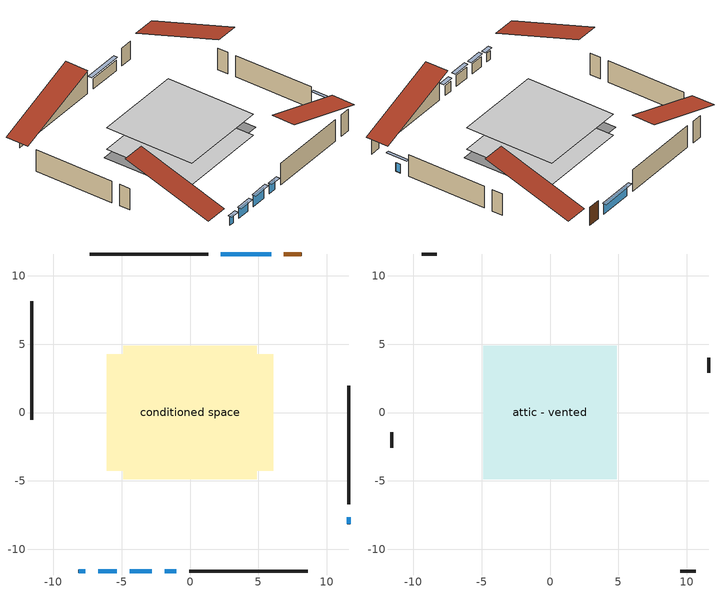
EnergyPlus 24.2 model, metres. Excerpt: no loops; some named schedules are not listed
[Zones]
conditioned space
 floor adiabatic (AdiabaticFloorConstruction): -4.88,-4.88 -4.88,4.88 4.88,4.88 4.88,-4.88 z0
 floor foundation (Slab1 construction): -6.1,-4.27 -6.1,4.27 6.1,4.27 6.1,-4.27 z0
 wall outside (AdiabaticWallConstruction 1): 8.15,11.59 6.85,11.59 z0:2.03
 wall outside (AdiabaticWallConstruction): 11.59,-8.15 11.59,-7.64 / -8.15,-11.59 -7.64,-11.59 z0:0.97; 5.92,11.59 2.26,11.59 z0:1.17; -6.71,-11.59 -5.34,-11.59 / -1.86,-11.59 -0.99,-11.59 z0:1.12; -4.41,-11.59 -2.79,-11.59 z0:1.27
 wall outside (Wall1 construction): 1.34,11.59 -7.34,11.59 / -0.07,-11.59 8.61,-11.59 / -11.59,8.15 -11.59,-0.52 / 11.59,-6.71 11.59,1.96 z0:2.44
 window (WindowConstruction 4): 11.59,-8.15 11.59,-7.64 z0:0.97
 window (WindowConstruction 5): -8.15,-11.59 -7.64,-11.59 z0:0.97
 window (WindowConstruction): 5.92,11.59 2.26,11.59 z0:1.17
 window (WindowConstruction 1): -6.71,-11.59 -5.34,-11.59 z0:1.12
 window (WindowConstruction 2): -4.41,-11.59 -2.79,-11.59 z0:1.27
 window (WindowConstruction 3): -1.86,-11.59 -1,-11.59 z0:1.12
 door (Door): 8.15,11.59 6.85,11.59 z0:2.03
 ceiling adiabatic (AdiabaticFloorConstruction): 4.88,-4.88 4.88,4.88 -4.88,4.88 -4.88,-4.88 z0
attic - vented
 floor to conditioned space (Floor1 construction Reversed): -4.88,-4.88 -4.88,4.88 4.88,4.88 4.88,-4.88 z2.44
 wall outside (Wall2 construction): -8.27,11.59 -9.39,11.59 / 9.53,-11.59 10.66,-11.59 / -11.59,-1.45 -11.59,-2.57 / 11.59,2.89 11.59,4.01 z0:2.44
 roof outside (Roof1 construction): 9.08,11.59,2.44 9.08,2.07,5.61 11.59,2.07,5.61 11.59,11.59,2.44; -9.08,-11.59,2.44 -9.08,-2.07,5.61 -11.59,-2.07,5.61 -11.59,-11.59,2.44; -11.59,9.08,2.44 -2.07,9.08,5.61 -2.07,11.59,5.61 -11.59,11.59,2.44; 11.59,-9.08,2.44 2.07,-9.08,5.61 2.07,-11.59,5.61 11.59,-11.59,2.44
shading: 11.59,-6.73 11.59,-9.06 11.89,-9.06 11.89,-6.73 z1.88; -7.4,-11.59 -8.39,-11.59 -8.39,-11.99 -7.4,-11.99 z1.21; 2.05,11.59 6.13,11.59 6.13,11.99 2.05,11.99 z1.38; -5.13,-11.59 -6.92,-11.59 -6.92,-11.99 -5.13,-11.99 z1.33; -2.58,-11.59 -4.62,-11.59 -4.62,-11.99 -2.58,-11.99 z1.48; -0.79,-11.59 -2.07,-11.59 -2.07,-11.99 -0.79,-11.99 z1.33
[Building]
Building 1: Terrain=Suburbs
[Site:Location]
Sault Ste Marie AP_ON: Latitude {deg}=46.49; Longitude {deg}=-84.51; Time Zone {hr}=-5; Elevation {m}=192; Keep Site Location Information=Yes
[Site:GroundTemperature:Shallow]
0.840846, -1.16074, -1.32103, -0.371179, 3.44196, 7.23733, 10.5277, 12.6121, 12.7892, 11.0939, 7.8874, 4.20846
[Site:WaterMainsTemperature]
Calculation Method=Schedule; Temperature Schedule=mains temperature schedule
[Material] Roughness=Rough; Thermal Absorptance=0.9
Name | Thickness {m} | Conductivity {W/m-K} | Density {kg/m3} | Specific Heat {J/kg-K} | Solar Absorptance | Visible Absorptance
asphalt or fiberglass shingles | 0.00635 | 0.162714 | 1121.4 | 1465.45 | 0.95 | 0.95
ceiling loosefill ins | 0.338667 | 0.0480833 | 16.02 | 1046.75 | 0.7 | 0.7
ceiling stud and cavity | 0.1397 | 0.0841328 | 65.682 | 1177.47 | 0.7 | 0.7
concrete 4.0 in. | 0.1016 | 1.803125 | 2242.8 | 837.4 | 0.7 | 0.7
door material | 0.04445 | 0.053851 | 512.64 | 1214.23 | 0.7 | 0.7
floor covering | 0.0127 | 0.0433444 | 54.468 | 1339.84 | 0.6 | 0.6
floor rigid ins; wall rigid ins | 0.512978 | 0.029427 | 32.04 | 1214.23 | 0.7 | 0.7
floor stud and cavity | 0.1397 | 1.75129 | 37.0049 | 1207.88 | 0.7 | 0.7
furniture material conditioned space 1 | 0.1524 | 0.115458 | 640.8 | 1214.23 | 0.6 | 0.6
gypsum board | 0.0127 | 0.160291 | 801 | 837.4 | 0.6 | 0.6
interior vertical ins | 0.025908 | 0.029427 | 32.04 | 1214.23 | 0.7 | 0.7
osb sheathing 0.5 in. | 0.0127 | 0.115458 | 512.64 | 1214.23 | 0.7 | 0.7
osb sheathing 0.75 in. | 0.01905 | 0.115458 | 512.64 | 1214.23 | 0.7 | 0.7
slab rigid ins | 0.0619403 | 0.029427 | 32.04 | 1214.23 | 0.7 | 0.7
wall stud and cavity | 0.1397 | 0.0859571 | 139.0536 | 1170.24 | 0.7 | 0.7
wall stud and cavity 1 | 0.0889 | 6.1454 | 50.32683 | 1063.81 | 0.6 | 0.6
wall stud and cavity 2 | 0.0889 | 0.380278 | 52.3479 | 1209.89 | 0.7 | 0.7
wall stud and cavity 3 | 0.0889 | 0.391764 | 83.0341 | 1211.67 | 0.7 | 0.7
wood siding | 0.0254 | 0.102417 | 544.68 | 1172.36 | 0.91 | 0.91
wood siding 1 | 0.00254 | 0.102417 | 544.68 | 1172.36 | 0.91 | 0.91
wood siding 2; wood siding 3 | 0.0254 | 0.102417 | 544.68 | 1172.36 | 0.7 | 0.7
[WindowMaterial:SimpleGlazingSystem]
Name | U-Factor {W/m2-K} | Solar Heat Gain Coefficient
WindowMaterial | 2.37227 | 0.53
WindowMaterial 1 | 2.347853 | 0.53
WindowMaterial 2 | 2.11392 | 0.63
WindowMaterial 3 | 2.44495 | 0.49
WindowMaterial 4 | 2.600524 | 0.42
WindowMaterial 5 | 2.9077 | 0.42
[Construction]
AdiabaticFloorConstruction: floor stud and cavity, floor rigid ins, osb sheathing 0.75 in., floor covering
AdiabaticWallConstruction: wood siding 2, wall rigid ins, wall stud and cavity 2, gypsum board
AdiabaticWallConstruction 1: wood siding 3, wall rigid ins, wall stud and cavity 2, gypsum board
Door: door material
Floor1 construction Reversed: gypsum board, ceiling stud and cavity, ceiling loosefill ins
furniture construction conditioned space 1: furniture material conditioned space 1
PartitionWallConstruction: gypsum board, wall stud and cavity 3, gypsum board
Roof1 construction: asphalt or fiberglass shingles
Slab1 construction: slab rigid ins, concrete 4.0 in.
Wall1 construction: wood siding, osb sheathing 0.5 in., wall stud and cavity, gypsum board
Wall2 construction: wood siding 1, wall stud and cavity 1
WindowConstruction: WindowMaterial
WindowConstruction 1: WindowMaterial 1
WindowConstruction 2: WindowMaterial 2
WindowConstruction 3: WindowMaterial 3
WindowConstruction 4: WindowMaterial 4
WindowConstruction 5: WindowMaterial 5
[Zone] Multiplier=1; Part of Total Floor Area=Yes
Name | Volume {m3}
attic - vented | 49.1024
conditioned space | 232.6
[Space]
Name | Zone | Volume {m3}
attic - vented 1 | attic - vented | 49.1024
conditioned space 1 | conditioned space | 232.6
[ZoneInfiltration:EffectiveLeakageArea]
infil attic - vented 1: Zone or Space=attic - vented 1; Schedule=Always On Discrete; Effective Air Leakage Area {cm2}=3753.05; Stack Coefficient=0.000390065; Wind Coefficient=1.33441e-05
[ZoneMixing]
whole house fan mix: Zone or Space=attic - vented; Schedule=Always On Continuous; Design Flow Rate Calculation Method=Flow/Zone; Design Flow Rate {m3/s}=0; Source Zone or Space=conditioned space
[SurfaceProperty:ExposedFoundationPerimeter]
Slab1: Exposed Perimeter Calculation Method=TotalExposedPerimeter; Total Exposed Perimeter {m}=41.448
[InternalMass] Zone or ZoneList=conditioned space; Space or SpaceList=conditioned space 1
Name | Construction | Surface Area {m2}
furniture mass conditioned space 1 | furniture construction conditioned space 1 | 79.7719
partition wall mass | PartitionWallConstruction | 199.43
[Lights]
interior lighting: Zone or ZoneList or Space or SpaceList=conditioned space 1; Schedule=interior lighting schedule; Design Level Calculation Method=LightingLevel; Lighting Level {W}=343.2; Return Air Fraction=0; Fraction Radiant=0.6; Fraction Visible=0.2; Fraction Replaceable=1
[People]
occupants: Zone or ZoneList or Space or SpaceList=conditioned space 1; Number of People Schedule=occupants schedule; Number of People Calculation Method=People; Number of People=3; Fraction Radiant=0.314171; Sensible Heat Fraction=0.56303; Activity Level Schedule=occupants activity schedule; Carbon Dioxide Generation Rate {m3/s-W}=0; Enable ASHRAE 55 Comfort Warnings=No; Mean Radiant Temperature Calculation Type=EnclosureAveraged
[ElectricEquipment] Zone or ZoneList or Space or SpaceList=conditioned space 1; Design Level Calculation Method=EquipmentLevel
Name | Schedule | Design Level {W} | Fraction Latent | Fraction Radiant | Fraction Lost
clothes dryer | clothes dryer schedule | 140.772 | 0.015 | 0.081 | 0.85
clothes washer | clothes washer schedule | 32.1985 | 0.03 | 0.162 | 0.7
cooking range | cooking range schedule | 215.147 | 0.08 | 0.432 | 0.2
dishwasher | dishwasher schedule | 66.8632 | 0.3 | 0.18 | 0.4
fridge | fridge schedule | 72.9452 | 0 | 0.6 | 0
mech vent bath fan 0 | mech vent bath fan 0 schedule | 50.2 | 0 | 0 | 1
mech vent house fan | mech vent house fan schedule | 0 | 0 | 0 | 1
mech vent house fan cfis | mech vent house fan cfis schedule | 0 | 0 | 0 | 0
misc plug loads | misc plug loads schedule | 494.7 | 0.045 | 0.513 | 0.1
whole house fan | Always On Discrete | 0 | 0 | 0 | 1
[OtherEquipment] Zone or ZoneList or Space or SpaceList=conditioned space 1; Design Level Calculation Method=EquipmentLevel
Name | Fuel Type | Schedule | Design Level {W} | Fraction Latent | Fraction Radiant | Fraction Lost
clothes dryer 1 | Electricity | clothes dryer schedule | 0 | 0.015 | 0.081 | 0.85
cooking range 1 | Electricity | cooking range schedule | 0 | 0.08 | 0.432 | 0.2
general water use latent | None | general water use schedule | 62.594 | 1 | 0 | 0
general water use sensible | None | general water use schedule | -61.6891 | 0 | 0.6 | 0
mech vent house fan latent load | None | Always On Discrete | 0 | 1 | 0 | 0
mech vent house fan sensible load | None | Always On Discrete | 0 | 0 | 0 | 0
water heater energy adjustment1 | Electricity | Always On Discrete | 0.01 | 0 | 0 | 1
[ZoneInfiltration:DesignFlowRate] Zone or ZoneList or Space or SpaceList=conditioned space 1; Schedule=Always On Discrete; Design Flow Rate Calculation Method=Flow/Zone; Design Flow Rate {m3/s}=0
infil flow; natural vent flow; whole house fan flow
[ZoneControl:Thermostat]
conditioned space Thermostat: Zone or ZoneList=conditioned space; Control Type Schedule=conditioned space Thermostat Schedule; Control 1=conditioned space temperature setpoint; Temperature Difference Between Cutout And Setpoint {deltaC}=0
[ZoneHVAC:Baseboard:Convective:Electric]
electric baseboard: Availability Schedule=Always On Discrete; Heating Design Capacity {W}=8105.47; Efficiency=1
[Zone equipment]
conditioned space: electric baseboard
[Foundation:Kiva]
Foundation Kiva 1: Initial Indoor Air Temperature {C}=21.1111; Interior Vertical Insulation Material=interior vertical ins; Interior Vertical Insulation Depth {m}=0.1016; Wall Height Above Grade {m}=0.1016; Wall Depth Below Slab {m}=0.2032
[Foundation:Kiva:Settings]
Soil Conductivity {W/m-K}=0.849921; Soil Density {kg/m3}=1842.3; Soil Specific Heat {J/kg-K}=418.7; Ground Solar Absorptivity=0.9; Ground Thermal Absorptivity=0.9; Ground Surface Roughness {m}=0.03; Far-Field Width {m}=40; Deep-Ground Boundary Condition=ZeroFlux; Deep-Ground Depth {m}=40; Minimum Cell Dimension {m}=0.2; Maximum Cell Growth Coefficient=3; Simulation Timestep=Timestep
[Exterior:Lights]
exterior lighting: Schedule=exterior lighting schedule; Design Level {W}=75.6
[EnergyManagementSystem:GlobalVariable]
infil_program_Qfan
infil_program_Qinf
natural_vent_program_Qnv
natural_vent_program_Qwhf
[EnergyManagementSystem:Sensor]
Name | Output:Variable or Output:Meter Index Key | Output:Variable or Output:Meter
airflow_gain | infil flow | Infiltration Sensible Heat Gain Energy
airflow_gain_1 | natural vent flow | Infiltration Sensible Heat Gain Energy
airflow_gain_2 | whole house fan flow | Infiltration Sensible Heat Gain Energy
airflow_loss | infil flow | Infiltration Sensible Heat Loss Energy
airflow_loss_1 | natural vent flow | Infiltration Sensible Heat Loss Energy
airflow_loss_2 | whole house fan flow | Infiltration Sensible Heat Loss Energy
clg_load_cond |  | Cooling:EnergyTransfer:Zone:CONDITIONED SPACE
clg_sp_s; clg_sp_s_1 | cooling setpoint | Schedule Value
clothes_dryer_exhaust_0_sch_s | clothes dryer exhaust 0 schedule | Schedule Value
conditioned_space_clg_unmet_s | conditioned space | Zone Cooling Setpoint Not Met Time
conditioned_space_htg_unmet_s | conditioned space | Zone Heating Setpoint Not Met Time
cool_season | cooling season schedule | Schedule Value
fridge_tin_s; tin_s; tin_s_1 | conditioned space | Zone Mean Air Temperature
htg_load_cond |  | Heating:EnergyTransfer:Zone:CONDITIONED SPACE
htg_sp_s; htg_sp_s_1 | heating setpoint | Schedule Value
ig_ee_conv | clothes dryer | Electric Equipment Convective Heating Energy
ig_ee_conv_2 | cooking range | Electric Equipment Convective Heating Energy
ig_ee_conv_4 | fridge | Electric Equipment Convective Heating Energy
ig_ee_conv_5 | misc plug loads | Electric Equipment Convective Heating Energy
ig_ee_conv_6 | whole house fan | Electric Equipment Convective Heating Energy
ig_ee_rad | clothes dryer | Electric Equipment Radiant Heating Energy
ig_ee_rad_2 | cooking range | Electric Equipment Radiant Heating Energy
ig_ee_rad_4 | fridge | Electric Equipment Radiant Heating Energy
ig_ee_rad_5 | misc plug loads | Electric Equipment Radiant Heating Energy
ig_ee_rad_6 | whole house fan | Electric Equipment Radiant Heating Energy
ig_lgt_conv | interior lighting | Lights Convective Heating Energy
ig_lgt_rad | interior lighting | Lights Radiant Heating Energy
ig_lgt_vis | interior lighting | Lights Visible Radiation Heating Energy
ig_oe_conv | clothes dryer 1 | Other Equipment Convective Heating Energy
ig_oe_conv_1 | cooking range 1 | Other Equipment Convective Heating Energy
ig_oe_conv_2 | general water use latent | Other Equipment Convective Heating Energy
ig_oe_conv_3 | general water use sensible | Other Equipment Convective Heating Energy
ig_oe_conv_4 | water heater energy adjustment1 | Other Equipment Convective Heating Energy
ig_oe_rad | clothes dryer 1 | Other Equipment Radiant Heating Energy
ig_oe_rad_1 | cooking range 1 | Other Equipment Radiant Heating Energy
ig_oe_rad_2 | general water use latent | Other Equipment Radiant Heating Energy
ig_oe_rad_3 | general water use sensible | Other Equipment Radiant Heating Energy
ig_oe_rad_4 | water heater energy adjustment1 | Other Equipment Radiant Heating Energy
ig_ppl_conv | occupants | People Convective Heating Energy
ig_ppl_rad | occupants | People Radiant Heating Energy
im_conv | furniture mass conditioned space 1 | Surface Inside Face Convection Heat Gain Energy
im_conv_1 | partition wall mass | Surface Inside Face Convection Heat Gain Energy
im_ig | furniture mass conditioned space 1 | Surface Inside Face Internal Gains Radiation Heat Gain Energy
im_ig_1 | partition wall mass | Surface Inside Face Internal Gains Radiation Heat Gain Energy
im_lgt | furniture mass conditioned space 1 | Surface Inside Face Lights Radiation Heat Gain Energy
im_lgt_1 | partition wall mass | Surface Inside Face Lights Radiation Heat Gain Energy
im_sol | furniture mass conditioned space 1 | Surface Inside Face Solar Radiation Heat Gain Energy
im_sol_1 | partition wall mass | Surface Inside Face Solar Radiation Heat Gain Energy
im_surf | furniture mass conditioned space 1 | Surface Inside Face Net Surface Thermal Radiation Heat Gain Energy
im_surf_1 | partition wall mass | Surface Inside Face Net Surface Thermal Radiation Heat Gain Energy
mech_vent_bath_fan_0_sch_s | mech vent bath fan 0 schedule | Schedule Value
mv_conv | mech vent bath fan 0 | Electric Equipment Convective Heating Energy
mv_conv_1 | mech vent house fan | Electric Equipment Convective Heating Energy
mv_conv_2 | mech vent house fan cfis | Electric Equipment Convective Heating Energy
mv_conv_3 | mech vent house fan latent load | Other Equipment Convective Heating Energy
mv_conv_4 | mech vent house fan sensible load | Other Equipment Convective Heating Energy
mv_rad | mech vent bath fan 0 | Electric Equipment Radiant Heating Energy
mv_rad_1 | mech vent house fan | Electric Equipment Radiant Heating Energy
mv_rad_2 | mech vent house fan cfis | Electric Equipment Radiant Heating Energy
mv_rad_3 | mech vent house fan latent load | Other Equipment Radiant Heating Energy
mv_rad_4 | mech vent house fan sensible load | Other Equipment Radiant Heating Energy
natural_vent_s | natural vent schedule | Schedule Value
out_pb_s |  | Site Outdoor Air Barometric Pressure
out_wt_s |  | Site Outdoor Air Humidity Ratio
site_vw_s |  | Site Wind Speed
ss_back_out | Window1 | Surface Window Shortwave from Zone Back Out Window Heat Transfer Rate
ss_back_out_1 | Window2 | Surface Window Shortwave from Zone Back Out Window Heat Transfer Rate
ss_back_out_2 | Window3 | Surface Window Shortwave from Zone Back Out Window Heat Transfer Rate
ss_back_out_3 | Window6 | Surface Window Shortwave from Zone Back Out Window Heat Transfer Rate
ss_back_out_4 | Window7 | Surface Window Shortwave from Zone Back Out Window Heat Transfer Rate
ss_back_out_5 | Window8 | Surface Window Shortwave from Zone Back Out Window Heat Transfer Rate
ss_conv | Door1 | Surface Inside Face Convection Heat Gain Energy
ss_conv_1 | Window1 | Surface Inside Face Convection Heat Gain Energy
ss_conv_2 | Window2 | Surface Inside Face Convection Heat Gain Energy
ss_conv_3 | Window3 | Surface Inside Face Convection Heat Gain Energy
ss_conv_4 | Window6 | Surface Inside Face Convection Heat Gain Energy
ss_conv_5 | Window7 | Surface Inside Face Convection Heat Gain Energy
ss_conv_6 | Window8 | Surface Inside Face Convection Heat Gain Energy
ss_ig | Door1 | Surface Inside Face Internal Gains Radiation Heat Gain Energy
ss_ig_1 | Window1 | Surface Inside Face Internal Gains Radiation Heat Gain Energy
ss_ig_2 | Window2 | Surface Inside Face Internal Gains Radiation Heat Gain Energy
ss_ig_3 | Window3 | Surface Inside Face Internal Gains Radiation Heat Gain Energy
ss_ig_4 | Window6 | Surface Inside Face Internal Gains Radiation Heat Gain Energy
ss_ig_5 | Window7 | Surface Inside Face Internal Gains Radiation Heat Gain Energy
ss_ig_6 | Window8 | Surface Inside Face Internal Gains Radiation Heat Gain Energy
ss_lgt | Door1 | Surface Inside Face Lights Radiation Heat Gain Energy
ss_sol | Door1 | Surface Inside Face Solar Radiation Heat Gain Energy
ss_surf | Door1 | Surface Inside Face Net Surface Thermal Radiation Heat Gain Energy
ss_surf_1 | Window1 | Surface Inside Face Net Surface Thermal Radiation Heat Gain Energy
ss_surf_2 | Window2 | Surface Inside Face Net Surface Thermal Radiation Heat Gain Energy
ss_surf_3 | Window3 | Surface Inside Face Net Surface Thermal Radiation Heat Gain Energy
ss_surf_4 | Window6 | Surface Inside Face Net Surface Thermal Radiation Heat Gain Energy
ss_surf_5 | Window7 | Surface Inside Face Net Surface Thermal Radiation Heat Gain Energy
ss_surf_6 | Window8 | Surface Inside Face Net Surface Thermal Radiation Heat Gain Energy
ss_trans_in | Window1 | Surface Window Transmitted Solar Radiation Rate
ss_trans_in_1 | Window2 | Surface Window Transmitted Solar Radiation Rate
ss_trans_in_2 | Window3 | Surface Window Transmitted Solar Radiation Rate
ss_trans_in_3 | Window6 | Surface Window Transmitted Solar Radiation Rate
ss_trans_in_4 | Window7 | Surface Window Transmitted Solar Radiation Rate
ss_trans_in_5 | Window8 | Surface Window Transmitted Solar Radiation Rate
ss_trans_out | Window1 | Surface Inside Face Initial Transmitted Diffuse Transmitted Out Window Solar Radiation Rate
ss_trans_out_1 | Window2 | Surface Inside Face Initial Transmitted Diffuse Transmitted Out Window Solar Radiation Rate
ss_trans_out_2 | Window3 | Surface Inside Face Initial Transmitted Diffuse Transmitted Out Window Solar Radiation Rate
ss_trans_out_3 | Window6 | Surface Inside Face Initial Transmitted Diffuse Transmitted Out Window Solar Radiation Rate
ss_trans_out_4 | Window7 | Surface Inside Face Initial Transmitted Diffuse Transmitted Out Window Solar Radiation Rate
ss_trans_out_5 | Window8 | Surface Inside Face Initial Transmitted Diffuse Transmitted Out Window Solar Radiation Rate
s_conv | Floor1 | Surface Inside Face Convection Heat Gain Energy
s_conv_1 | inferred conditioned ceiling | Surface Inside Face Convection Heat Gain Energy
s_conv_2 | inferred conditioned floor | Surface Inside Face Convection Heat Gain Energy
s_conv_3 | Slab1 | Surface Inside Face Convection Heat Gain Energy
s_conv_4 | Wall1:0 | Surface Inside Face Convection Heat Gain Energy
s_conv_5 | Wall1:180 | Surface Inside Face Convection Heat Gain Energy
s_conv_6 | Wall1:270 | Surface Inside Face Convection Heat Gain Energy
s_conv_7 | Wall1:90 | Surface Inside Face Convection Heat Gain Energy
s_ig | Floor1 | Surface Inside Face Internal Gains Radiation Heat Gain Energy
s_ig_1 | inferred conditioned ceiling | Surface Inside Face Internal Gains Radiation Heat Gain Energy
s_ig_2 | inferred conditioned floor | Surface Inside Face Internal Gains Radiation Heat Gain Energy
s_ig_3 | Slab1 | Surface Inside Face Internal Gains Radiation Heat Gain Energy
s_ig_4 | Wall1:0 | Surface Inside Face Internal Gains Radiation Heat Gain Energy
s_ig_5 | Wall1:180 | Surface Inside Face Internal Gains Radiation Heat Gain Energy
s_ig_6 | Wall1:270 | Surface Inside Face Internal Gains Radiation Heat Gain Energy
s_ig_7 | Wall1:90 | Surface Inside Face Internal Gains Radiation Heat Gain Energy
s_lgt | Floor1 | Surface Inside Face Lights Radiation Heat Gain Energy
s_lgt_1 | inferred conditioned ceiling | Surface Inside Face Lights Radiation Heat Gain Energy
s_lgt_2 | inferred conditioned floor | Surface Inside Face Lights Radiation Heat Gain Energy
s_lgt_3 | Slab1 | Surface Inside Face Lights Radiation Heat Gain Energy
s_lgt_4 | Wall1:0 | Surface Inside Face Lights Radiation Heat Gain Energy
s_lgt_5 | Wall1:180 | Surface Inside Face Lights Radiation Heat Gain Energy
s_lgt_6 | Wall1:270 | Surface Inside Face Lights Radiation Heat Gain Energy
s_lgt_7 | Wall1:90 | Surface Inside Face Lights Radiation Heat Gain Energy
s_sol | Floor1 | Surface Inside Face Solar Radiation Heat Gain Energy
s_sol_1 | inferred conditioned ceiling | Surface Inside Face Solar Radiation Heat Gain Energy
s_sol_2 | inferred conditioned floor | Surface Inside Face Solar Radiation Heat Gain Energy
s_sol_3 | Slab1 | Surface Inside Face Solar Radiation Heat Gain Energy
s_sol_4 | Wall1:0 | Surface Inside Face Solar Radiation Heat Gain Energy
s_sol_5 | Wall1:180 | Surface Inside Face Solar Radiation Heat Gain Energy
s_sol_6 | Wall1:270 | Surface Inside Face Solar Radiation Heat Gain Energy
s_sol_7 | Wall1:90 | Surface Inside Face Solar Radiation Heat Gain Energy
s_surf | Floor1 | Surface Inside Face Net Surface Thermal Radiation Heat Gain Energy
s_surf_1 | inferred conditioned ceiling | Surface Inside Face Net Surface Thermal Radiation Heat Gain Energy
s_surf_2 | inferred conditioned floor | Surface Inside Face Net Surface Thermal Radiation Heat Gain Energy
s_surf_3 | Slab1 | Surface Inside Face Net Surface Thermal Radiation Heat Gain Energy
s_surf_4 | Wall1:0 | Surface Inside Face Net Surface Thermal Radiation Heat Gain Energy
s_surf_5 | Wall1:180 | Surface Inside Face Net Surface Thermal Radiation Heat Gain Energy
s_surf_6 | Wall1:270 | Surface Inside Face Net Surface Thermal Radiation Heat Gain Energy
s_surf_7 | Wall1:90 | Surface Inside Face Net Surface Thermal Radiation Heat Gain Energy
tout_s | conditioned space | Zone Outdoor Air Drybulb Temperature
win_s | conditioned space | Zone Air Humidity Ratio
[EnergyManagementSystem:Actuator]
Name | Actuated Component Unique | Actuated Component Type | Actuated Component Control Type
fridge_schedule_act | fridge schedule | Schedule:Constant | Schedule Value
infil_flow_act | infil flow | Zone Infiltration | Air Exchange Flow Rate
mech_vent_house_fan_cfis_act | mech vent house fan cfis | ElectricEquipment | Electricity Rate
mech_vent_house_fan_latent_load_act | mech vent house fan latent load | OtherEquipment | Power Level
mech_vent_house_fan_sensible_load_act | mech vent house fan sensible load | OtherEquipment | Power Level
natural_vent_flow_act | natural vent flow | Zone Infiltration | Air Exchange Flow Rate
water_heater_ec_adj_act | water heater energy adjustment1 | OtherEquipment | Power Level
whole_house_fan_act | whole house fan | ElectricEquipment | Electricity Rate
whole_house_fan_flow_act | whole house fan flow | Zone Infiltration | Air Exchange Flow Rate
whole_house_fan_mix_act | whole house fan mix | ZoneMixing | Air Exchange Flow Rate
